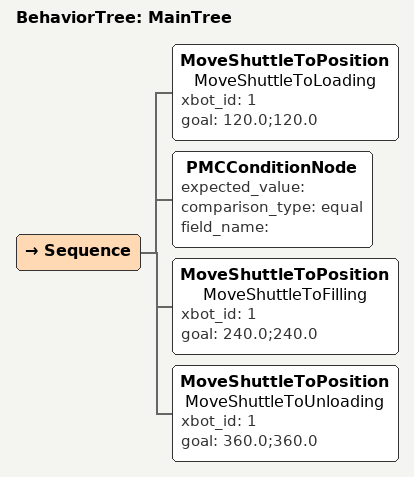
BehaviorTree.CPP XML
<?xml version="1.0" encoding="UTF-8"?>
<root BTCPP_format="4">
  <BehaviorTree ID="MainTree">
    <Sequence>
      <MoveShuttleToPosition name="MoveShuttleToLoading"
                             xbot_id="1"
                             goal="120.0;120.0"/>
      <PMCConditionNode expected_value=""
                        comparison_type="equal"
                        field_name=""/>
      <MoveShuttleToPosition name="MoveShuttleToFilling"
                             xbot_id="1"
                             goal="240.0;240.0"/>
      <MoveShuttleToPosition name="MoveShuttleToUnloading"
                             xbot_id="1"
                             goal="360.0;360.0"/>
    </Sequence>
  </BehaviorTree>

</root>
